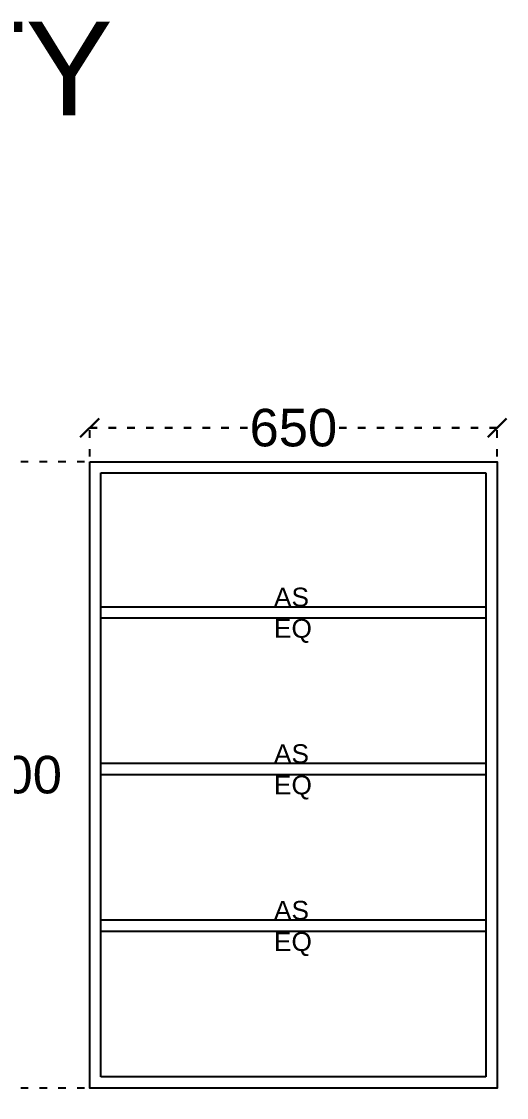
# Model space of a CAD drawing. Header units: millimetres. Extents: x 220712 to 1505573, y -354410 to 241923.
# Drawn here: x 242198 to 242972, y 110491 to 112208 of the extents above; entities that cross this region are included whole.
import ezdxf

# ---------------------------------------------------------------- set-up
doc = ezdxf.new("R2010")
doc.units = ezdxf.units.MM
doc.header["$MEASUREMENT"] = 0
doc.linetypes.add('ACAD_ISO03W100', pattern=[30, 12, -18])
doc.layers.add('Walls', color=253, linetype='Continuous')
doc.layers.add('Words', color=7, linetype='Continuous')
doc.styles.get("Standard").update_dxf_attribs({"font": 'arial.ttf'})
doc.dimstyles.get("Standard").update_dxf_attribs({"dimtxt": 60, "dimasz": 30, "dimexe": 7.75, "dimexo": 8.13, "dimgap": 0.63, "dimtad": 0, "dimtih": 1, "dimtoh": 1, "dimdec": 0, "dimzin": 0, "dimtxsty": 'Standard', "dimblk": 'OBLIQUE', "dimcen": 2.25, "dimclrd": 1, "dimclre": 1, "dimclrt": 1, "dimadec": 0, "dimazin": 0, "dimtfac": 1, "dimtdec": 0, "dimtofl": 0, "dimtmove": 0, "dimatfit": 3, "dimfxl": 1, "dimtolj": 1, "dimtzin": 0, "dimlwd": 30, "dimarcsym": 0})

# ---------------------------------------------------------------- blocks, each defined once
blk = doc.blocks.new('_Oblique')
at = {"color": 0, "linetype": 'ByBlock', "lineweight": -2}
blk.add_line((-0.5, -0.5), (0.5, 0.5), dxfattribs=at)
blk = doc.blocks.new('*D377')
at = {"layer": 'Defpoints', "color": 0, "linetype": 'ACAD_ISO03W100', "transparency": 16777216}
for p in [(242306.5, 111505.5), (242169, 110505.5), (242306.5, 110505.5)]:
    blk.add_point(p, dxfattribs=at)
at = {"layer": 'Walls', "color": 1, "linetype": 'ACAD_ISO03W100', "lineweight": -2, "transparency": 16777216}
for p, q in [((242298.4, 111505.5), (242161.3, 111505.5)), ((242298.4, 110505.5), (242161.3, 110505.5))]:
    blk.add_line(p, q, dxfattribs=at)
at = {"layer": 'Walls', "color": 1, "linetype": 'ACAD_ISO03W100', "lineweight": 30, "transparency": 16777216}
for p, q in [((242169, 111505.5), (242169, 111036.8)), ((242169, 110505.5), (242169, 110974.2))]:
    blk.add_line(p, q, dxfattribs=at)
at = {"layer": 'Walls', "color": 1, "linetype": 'ACAD_ISO03W100', "lineweight": 30, "transparency": 16777216, "xscale": 30, "yscale": 30, "zscale": 30}
for p, rotation in [((242169, 111505.5), 90), ((242169, 110505.5), 270)]:
    blk.add_blockref('_Oblique', p, dxfattribs=dict(at, rotation=rotation))
at = {"layer": 'Walls', "color": 1, "linetype": 'ACAD_ISO03W100', "transparency": 16777216, "insert": (242169, 111005.5), "char_height": 60, "attachment_point": 5}
blk.add_mtext('\\A1;1000', dxfattribs=at)
blk = doc.blocks.new('*D376')
at = {"layer": 'Defpoints', "color": 0, "linetype": 'ACAD_ISO03W100', "transparency": 16777216}
for p in [(242956.5, 111559.5), (242306.5, 111505.5), (242956.5, 111505.5)]:
    blk.add_point(p, dxfattribs=at)
at = {"layer": 'Walls', "color": 1, "linetype": 'ACAD_ISO03W100', "lineweight": -2, "transparency": 16777216}
for p, q in [((242306.5, 111513.6), (242306.5, 111567.2)), ((242956.5, 111513.6), (242956.5, 111567.2))]:
    blk.add_line(p, q, dxfattribs=at)
at = {"layer": 'Walls', "color": 1, "linetype": 'ACAD_ISO03W100', "lineweight": 30, "transparency": 16777216}
for p, q in [((242306.5, 111559.5), (242564.5, 111559.5)), ((242956.5, 111559.5), (242698.5, 111559.5))]:
    blk.add_line(p, q, dxfattribs=at)
at = {"layer": 'Walls', "color": 1, "linetype": 'ACAD_ISO03W100', "lineweight": 30, "transparency": 16777216, "xscale": 30, "yscale": 30, "zscale": 30, "rotation": 180}
blk.add_blockref('_Oblique', (242306.5, 111559.5), dxfattribs=at)
at = {"layer": 'Walls', "color": 1, "linetype": 'ACAD_ISO03W100', "lineweight": 30, "transparency": 16777216, "xscale": 30, "yscale": 30, "zscale": 30}
blk.add_blockref('_Oblique', (242956.5, 111559.5), dxfattribs=at)
at = {"layer": 'Walls', "color": 1, "linetype": 'ACAD_ISO03W100', "transparency": 16777216, "insert": (242631.5, 111559.5), "char_height": 60, "attachment_point": 5}
blk.add_mtext('\\A1;650', dxfattribs=at)

msp = doc.modelspace()

# ---------------------------------------------------------------- linework, layer by layer
at = {"layer": 'Walls', "color": 18, "true_color": 0x000000}
for p, q in [((242306.5, 111505.5), (242956.5, 111505.5)), ((242306.5, 110505.5), (242306.5, 111505.5)), ((242956.5, 111505.5), (242956.5, 110505.5)), ((242324.5, 111487.5), (242938.5, 111487.5)), ((242324.5, 110523.5), (242324.5, 111487.5)), ((242938.5, 111487.5), (242938.5, 110523.5)), ((242938.5, 111273.5), (242324.5, 111273.5)), ((242938.5, 111255.5), (242324.5, 111255.5)), ((242938.5, 111023.5), (242324.5, 111023.5)), ((242938.5, 111005.5), (242324.5, 111005.5)), ((242938.5, 110773.5), (242324.5, 110773.5)), ((242938.5, 110755.5), (242324.5, 110755.5)), ((242938.5, 110523.5), (242324.5, 110523.5)), ((242956.5, 110505.5), (242306.5, 110505.5))]:
    msp.add_line(p, q, dxfattribs=at)
msp.add_lwpolyline([(242306.5, 111505.5), (242956.5, 111505.5), (242956.5, 110505.5), (242306.5, 110505.5)], close=True, dxfattribs=at)

# ---------------------------------------------------------------- texts
at = {"layer": 'Walls', "color": 5, "insert": (241063, 112208.2), "char_height": 150, "attachment_point": 1}
msp.add_mtext_dynamic_manual_height_columns('{\\C240;\\c2367469;MBR VANITY}', width=2480.873, gutter_width=472.4, heights=[368.1], dxfattribs=at)
at = {"layer": 'Words', "color": 0, "char_height": 30, "attachment_point": 1}
for insert in [(242600.5, 111304.4), (242600.5, 111054.4), (242600.5, 110804.4)]:
    msp.add_mtext_dynamic_manual_height_columns('AS\\PEQ', width=1178.022, gutter_width=866.4, heights=[0], dxfattribs=dict(at, insert=insert))

# ---------------------------------------------------------------- dimensions: what is measured, and where the dimension line sits
at = {"layer": 'Walls', "color": 9, "linetype": 'ACAD_ISO03W100', "true_color": 0xc7c8ca}
dim = msp.add_linear_dim(base=(242956.5, 111559.5), p1=(242306.5, 111505.5), p2=(242956.5, 111505.5), dimstyle='Standard', dxfattribs=at)
dim.commit()
dim.dimension.update_dxf_attribs({"geometry": '*D376', "text_midpoint": (242631.5, 111559.5), "dimtype": 160})
dim = msp.add_linear_dim(base=(242169, 110505.5), p1=(242306.5, 111505.5), p2=(242306.5, 110505.5), angle=90, dimstyle='Standard', dxfattribs=at)
dim.commit()
dim.dimension.update_dxf_attribs({"geometry": '*D377', "text_midpoint": (242169, 111005.5)})

doc.saveas('drawing.dxf')
